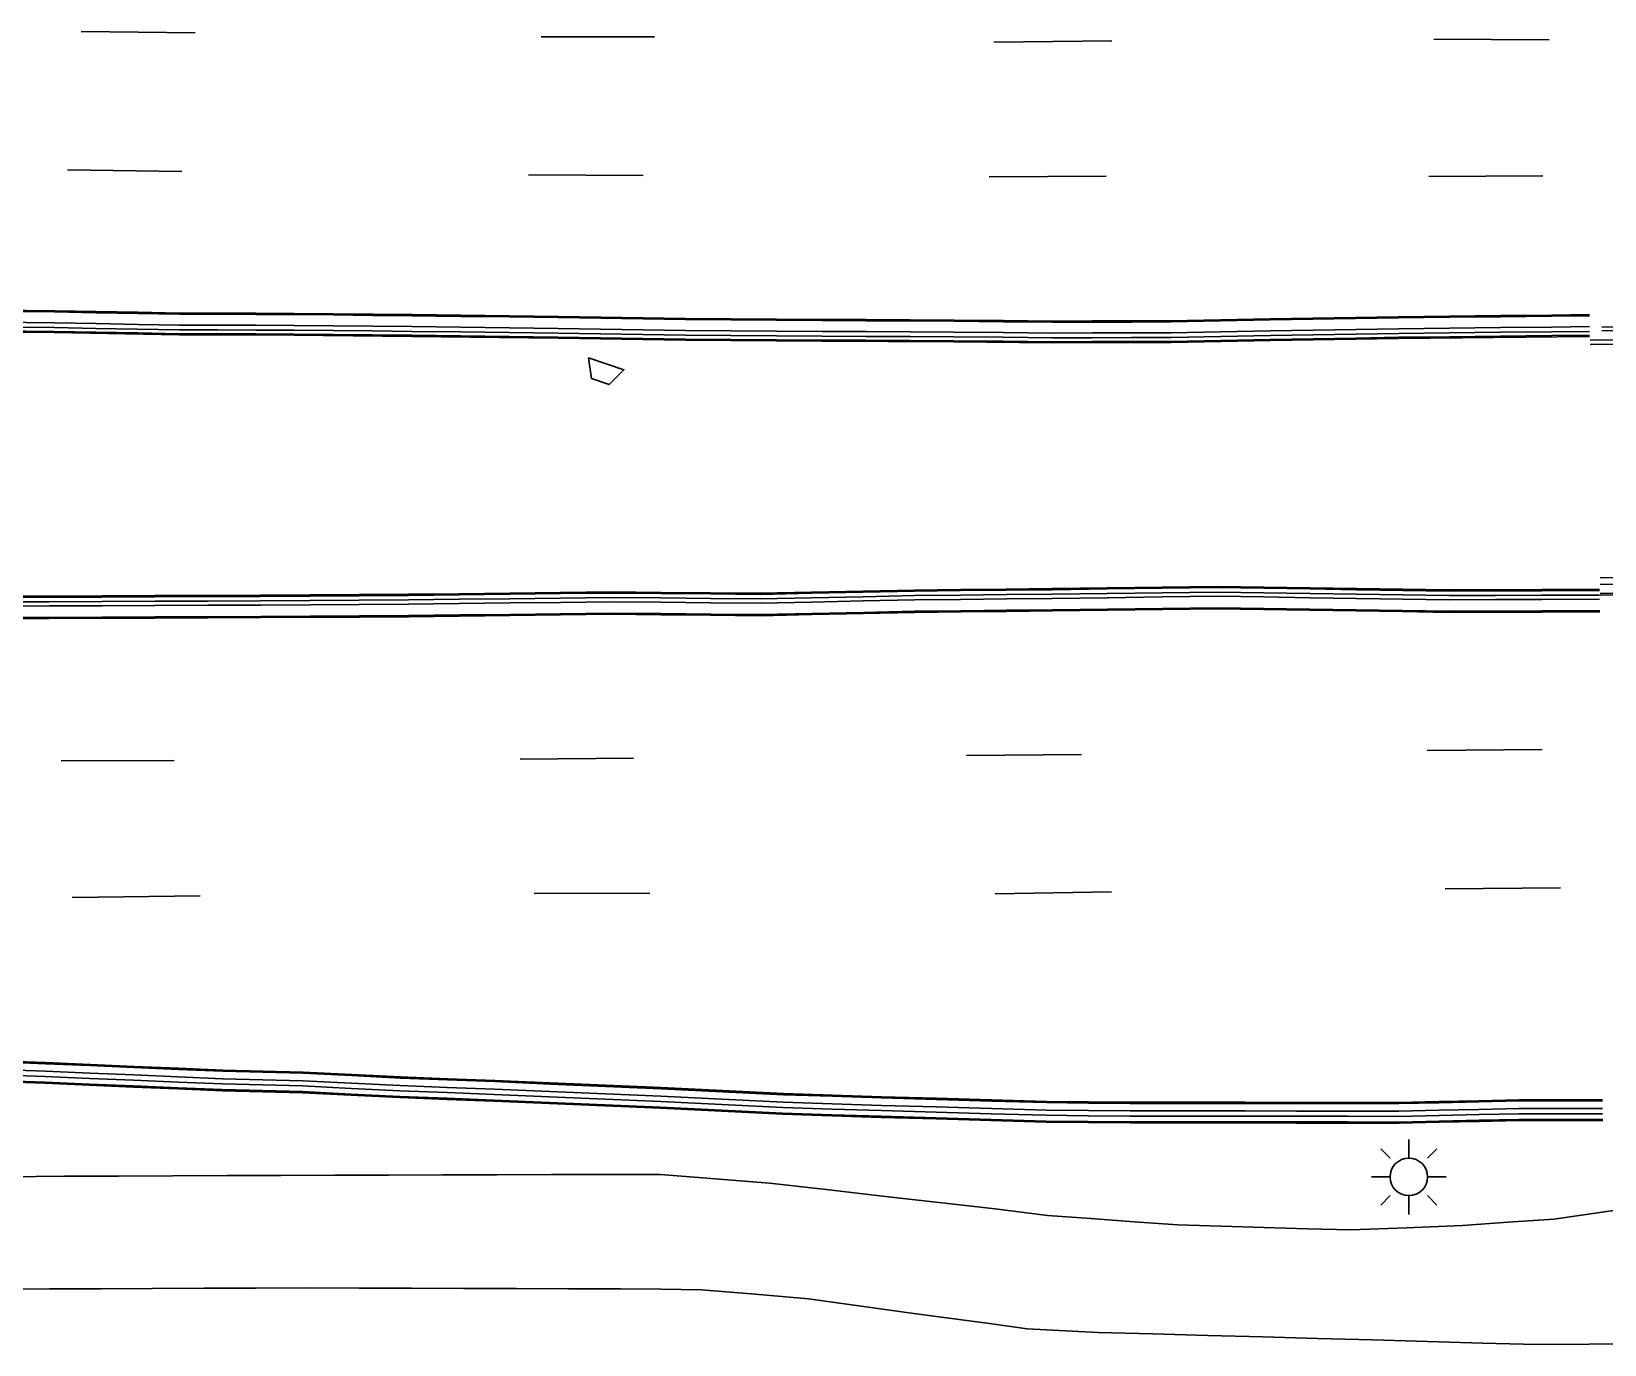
# Model space of a CAD drawing. Header units: feet. Extents: x 3174203 to 3175581, y 1715832 to 1717426.
# Drawn here: x 3174555.5 to 3174693.1, y 1716212.5 to 1716327.3 of the extents above; entities that cross this region are included whole.
import ezdxf

# ---------------------------------------------------------------- set-up
doc = ezdxf.new("R2010")
doc.units = ezdxf.units.FT
doc.header["$MEASUREMENT"] = 0
for name, color, linetype, lineweight in [('BACK_OF_CURB', 5, 'Continuous', 30), ('BOTTOM_OF_CURB', 3, 'Continuous', 30), ('CONCRETE_BOTTOM', 9, 'Continuous', 30), ('CONCRETE_TOP', 204, 'Continuous', 30), ('FOOT_PATH', 2, 'Continuous', 30), ('GUTTER', 30, 'Continuous', 30), ('LIGHT_POLE', 5, 'Continuous', 30), ('PAINT_STRIPE', 4, 'Continuous', 30), ('SIGN_BOARD', 2, 'Continuous', 30), ('TOP_OF_CURB', 1, 'Continuous', 30)]:
    doc.layers.add(name, color=color, linetype=linetype, lineweight=lineweight)
for name, color, linetype, lineweight, true_color in [('BRIDGE', 117, 'Continuous', 30, 0x53735e), ('GUARD_RAIL', 254, 'Continuous', 30, 0xd7bfff), ('HAND_RAIL', 77, 'Continuous', 30, 0x647d5e), ('PAVED_ROAD', 140, 'Continuous', 30, 0x38a9ff)]:
    doc.layers.add(name, color=color, linetype=linetype, lineweight=lineweight, true_color=true_color)

# ---------------------------------------------------------------- blocks, each defined once
blk = doc.blocks.new('SYM205')
at = {"lineweight": -2}
for p, q in [((0, 0.25), (0, 0.5)), ((-0.25, 0.25), (-0.375, 0.375)), ((0.25, 0.25), (0.375, 0.375)), ((0.25, 0), (0.5, 0)), ((-0.25, -0.25), (-0.375, -0.375)), ((0, -0.25), (0, -0.5)), ((0.25, -0.25), (0.375, -0.375))]:
    blk.add_line(p, q, dxfattribs=at)
at = {"lineweight": -2, "flags": 128}
blk.add_lwpolyline([(-0.5, 0), (-0.25, 0, 1), (0.25, 0, 1), (-0.25, 0)], format="xyb", dxfattribs=at)
blk = doc.blocks.new('SYM205_1')
at = {"layer": 'LIGHT_POLE', "ltscale": 0.25, "xscale": 26.246667, "yscale": 26.246667, "zscale": 26.246667}
blk.add_blockref('SYM205', (0, 0), dxfattribs=at)
blk = doc.blocks.new('SYM003')
at = {"layer": 'LIGHT_POLE', "ltscale": 0.25, "xscale": 0.5, "yscale": 0.5, "zscale": 0.5}
blk.add_blockref('SYM205_1', (0, 0), dxfattribs=at)
blk = doc.blocks.new('SYM207')
at = {"layer": 'SIGN_BOARD', "ltscale": 2.809322}
blk.add_3dface([(-1.322683, 1.213682), (-1.067804, -0.602562), (0.487143, -1.125157), (1.787212, 0.168493)], dxfattribs=at)
blk = doc.blocks.new('SYM008')
at = {"layer": 'SIGN_BOARD', "ltscale": 2.809322, "xscale": 0.5, "yscale": 0.5, "zscale": 0.5}
blk.add_blockref('SYM207', (0, 0), dxfattribs=at)

msp = doc.modelspace()

# ---------------------------------------------------------------- linework, layer by layer
at = {"layer": 'BACK_OF_CURB'}
for points in [[(3174552.50215, 1716301.148512, 5255.693538), (3174557.493644, 1716301.096379, 5255.808672), (3174561.135712, 1716301.031847, 5255.889587), (3174564.78053, 1716300.967265, 5255.971275), (3174568.430925, 1716300.902585, 5256.051099), (3174571.783379, 1716300.892633, 5256.123139), (3174575.130255, 1716300.882698, 5256.187749), (3174578.474427, 1716300.87277, 5256.250665), (3174581.907982, 1716300.838023, 5256.307852), (3174585.344241, 1716300.803249, 5256.364), (3174588.779482, 1716300.768484, 5256.488), (3174593.043994, 1716300.713852, 5256.546), (3174597.309524, 1716300.659206, 5256.587231), (3174601.574335, 1716300.60457, 5256.633), (3174605.287954, 1716300.549935, 5256.679907), (3174609.002291, 1716300.495289, 5256.728441), (3174612.719362, 1716300.440603, 5256.781729), (3174616.704579, 1716300.410776, 5256.837048), (3174620.687064, 1716300.380969, 5256.888501), (3174624.670427, 1716300.351156, 5256.939265), (3174628.519716, 1716300.331281, 5256.984535), (3174632.368127, 1716300.311409, 5257.025477), (3174636.214571, 1716300.291548, 5257.061449), (3174640.525307, 1716300.246859, 5257.097096), (3174644.842781, 1716300.202099, 5257.133631), (3174648.30119, 1716300.209872, 5257.165916), (3174651.754829, 1716300.217634, 5257.201443), (3174655.215433, 1716300.225412, 5257.237647), (3174659.571411, 1716300.315442, 5257.282221), (3174663.91877, 1716300.405294, 5257.322), (3174667.653797, 1716300.466122, 5257.312), (3174671.390481, 1716300.526977, 5257.457), (3174675.125111, 1716300.587799, 5257.309), (3174679.58997, 1716300.636271, 5257.272), (3174684.056881, 1716300.684765, 5257.247), (3174688.523793, 1716300.733259, 5257.206568), (3174691.826051, 1716300.769109, 5257.17436)], [(3174692.71828, 1716278.43003, 5252.326194), (3174687.66656, 1716278.413832, 5252.243124), (3174683.599658, 1716278.400791, 5252.174778), (3174679.539765, 1716278.387774, 5252.104), (3174675.492907, 1716278.449283, 5252.014), (3174671.43904, 1716278.510899, 5252.004), (3174667.385173, 1716278.572515, 5251.916), (3174663.331306, 1716278.634131, 5251.918), (3174659.266839, 1716278.695908, 5251.945), (3174654.441999, 1716278.634919, 5251.931096), (3174649.627761, 1716278.574064, 5251.912792), (3174644.814265, 1716278.513218, 5251.893), (3174640.799703, 1716278.470301, 5251.954), (3174636.784397, 1716278.427376, 5251.881), (3174632.765074, 1716278.384408, 5251.860552), (3174628.259657, 1716278.288693, 5251.835392), (3174623.758258, 1716278.193063, 5251.810999), (3174619.268418, 1716278.097679, 5251.789761), (3174614.931742, 1716278.137238, 5251.768236), (3174610.583503, 1716278.176903, 5251.750901), (3174606.227308, 1716278.21664, 5251.735), (3174601.787473, 1716278.164385, 5251.724), (3174597.355593, 1716278.112223, 5251.633), (3174592.923713, 1716278.060061, 5251.576452), (3174588.494013, 1716278.007925, 5251.52102), (3174584.179999, 1716277.981858, 5251.470429), (3174579.863804, 1716277.955777, 5251.424449), (3174575.5483, 1716277.9297, 5251.375019), (3174570.921587, 1716277.910142, 5251.317516), (3174566.294183, 1716277.890582, 5251.258486), (3174561.666778, 1716277.871021, 5251.195), (3174557.040476, 1716277.851465, 5251.214), (3174552.148199, 1716277.844946, 5251.073)], [(3174692.984442, 1716232.176981, 5251.725958), (3174690.549906, 1716232.176981, 5251.621), (3174685.666268, 1716232.176981, 5251.355), (3174682.176416, 1716232.099517, 5251.332), (3174678.675992, 1716232.021817, 5251.293922), (3174675.164358, 1716231.943869, 5251.25278), (3174670.670756, 1716231.949861, 5251.196), (3174666.188366, 1716231.955838, 5251.142655), (3174661.706611, 1716231.961814, 5251.092704), (3174658.352921, 1716231.961814, 5251.059072), (3174654.998596, 1716231.961814, 5251.030134), (3174651.639612, 1716231.961814, 5251.003838), (3174647.967247, 1716231.997721, 5250.977852), (3174644.290435, 1716232.033671, 5250.952377), (3174639.467095, 1716232.173032, 5250.919392), (3174634.652857, 1716232.31213, 5250.88937), (3174629.837428, 1716232.451262, 5250.863328), (3174625.534241, 1716232.586361, 5250.843482), (3174621.223925, 1716232.721684, 5250.82491), (3174617.653037, 1716232.896273, 5250.80596), (3174614.090463, 1716233.070456, 5250.786388), (3174610.530711, 1716233.244501, 5250.763076), (3174605.675845, 1716233.453027, 5250.725606), (3174600.818156, 1716233.661673, 5250.683401), (3174595.962826, 1716233.870219, 5250.636801), (3174591.846143, 1716234.026615, 5250.600989), (3174587.721616, 1716234.183308, 5250.565785), (3174583.454522, 1716234.394672, 5250.530218), (3174579.204543, 1716234.605187, 5250.490271), (3174575.70327, 1716234.692919, 5250.456), (3174572.182304, 1716234.781143, 5250.392), (3174568.300437, 1716234.944079, 5250.353672), (3174564.426616, 1716235.106677, 5250.279), (3174560.552794, 1716235.269274, 5250.241), (3174556.681445, 1716235.431768, 5250.204681), (3174553.255729, 1716235.557735, 5250.169127)]]:
    msp.add_polyline3d(points, dxfattribs=at)
at = {"layer": 'BOTTOM_OF_CURB'}
for points in [[(3174552.510049, 1716301.904807, 5255.262954), (3174557.504294, 1716301.852646, 5255.374255), (3174561.149112, 1716301.788064, 5255.458595), (3174564.79393, 1716301.723483, 5255.540972), (3174568.438748, 1716301.658902, 5255.619491), (3174571.785624, 1716301.648967, 5255.687521), (3174575.1325, 1716301.639031, 5255.75156), (3174578.479377, 1716301.629095, 5255.811654), (3174581.915636, 1716301.594321, 5255.869362), (3174585.351895, 1716301.559546, 5255.923036), (3174588.788154, 1716301.524772, 5255.975975), (3174593.053683, 1716301.470126, 5256.036749), (3174597.319213, 1716301.415481, 5256.093425), (3174601.584742, 1716301.360835, 5256.150496), (3174605.29908, 1716301.30619, 5256.20355), (3174609.013417, 1716301.251544, 5256.261), (3174612.727755, 1716301.196898, 5256.315961), (3174616.71024, 1716301.167092, 5256.371), (3174620.692725, 1716301.137285, 5256.42425), (3174624.67521, 1716301.107478, 5256.473), (3174628.523621, 1716301.087607, 5256.51625), (3174632.372033, 1716301.067736, 5256.557243), (3174636.220444, 1716301.047865, 5256.597578), (3174640.533148, 1716301.003155, 5256.63875), (3174644.845851, 1716300.958445, 5256.678268), (3174648.29949, 1716300.966207, 5256.70613), (3174651.753129, 1716300.973969, 5256.73075), (3174655.206768, 1716300.981731, 5256.755334), (3174659.555783, 1716301.071617, 5256.7815), (3174663.904798, 1716301.161503, 5256.804487), (3174667.641481, 1716301.222358, 5256.825125), (3174671.378165, 1716301.283214, 5256.844829), (3174675.114848, 1716301.344069, 5256.868726), (3174679.581759, 1716301.392563, 5256.901524), (3174684.048671, 1716301.441057, 5256.938), (3174688.515582, 1716301.489551, 5256.99), (3174691.823064, 1716301.525458, 5256.951497)], [(3174692.720722, 1716277.668416, 5251.502945), (3174687.669002, 1716277.652218, 5251.498097), (3174683.602101, 1716277.639178, 5251.497201), (3174679.535199, 1716277.626137, 5251.498993), (3174675.481332, 1716277.687753, 5251.501846), (3174671.427465, 1716277.749369, 5251.508), (3174667.373598, 1716277.810985, 5251.556), (3174663.319731, 1716277.872601, 5251.493), (3174659.265864, 1716277.934217, 5251.471178), (3174654.451626, 1716277.873362, 5251.448956), (3174649.637388, 1716277.812507, 5251.428018), (3174644.823149, 1716277.751651, 5251.404796), (3174640.807844, 1716277.708726, 5251.382065), (3174636.792539, 1716277.665802, 5251.356041), (3174632.777234, 1716277.622877, 5251.329425), (3174628.275834, 1716277.527247, 5251.296), (3174623.774434, 1716277.431617, 5251.26279), (3174619.273034, 1716277.335988, 5251.230265), (3174614.924795, 1716277.375652, 5251.20246), (3174610.576556, 1716277.415317, 5251.173804), (3174606.228316, 1716277.454981, 5251.144), (3174601.796436, 1716277.40282, 5251.108273), (3174597.364556, 1716277.350658, 5251.069), (3174592.932676, 1716277.298496, 5251.081), (3174588.500796, 1716277.246335, 5250.966), (3174584.184601, 1716277.220254, 5250.926858), (3174579.868406, 1716277.194173, 5250.884349), (3174575.552211, 1716277.168092, 5250.838566), (3174570.924806, 1716277.148531, 5250.794507), (3174566.297402, 1716277.128971, 5250.746061), (3174561.669998, 1716277.10941, 5250.6945), (3174557.042593, 1716277.089849, 5250.641424), (3174552.149214, 1716277.083329, 5250.585925)], [(3174692.976124, 1716233.12999, 5250.944538), (3174690.549906, 1716233.12999, 5250.949), (3174685.655693, 1716233.12999, 5250.825), (3174682.155268, 1716233.052291, 5250.796151), (3174678.654843, 1716232.974592, 5250.766181), (3174675.154418, 1716232.896893, 5250.732936), (3174670.672027, 1716232.90287, 5250.688421), (3174666.189637, 1716232.908846, 5250.647626), (3174661.707246, 1716232.914823, 5250.607512), (3174658.352921, 1716232.914823, 5250.58044), (3174654.998596, 1716232.914823, 5250.557625), (3174651.644271, 1716232.914823, 5250.53971), (3174647.976564, 1716232.950684, 5250.52523), (3174644.308858, 1716232.986546, 5250.513801), (3174639.494619, 1716233.125644, 5250.494114), (3174634.680381, 1716233.264741, 5250.47625), (3174629.866142, 1716233.403839, 5250.456854), (3174625.564146, 1716233.538901, 5250.43562), (3174621.26215, 1716233.673963, 5250.415446), (3174617.699576, 1716233.848145, 5250.399412), (3174614.137002, 1716234.022328, 5250.37973), (3174610.574429, 1716234.196511, 5250.355251), (3174605.716741, 1716234.405158, 5250.323263), (3174600.859052, 1716234.613805, 5250.286463), (3174596.001364, 1716234.822452, 5250.244715), (3174591.882322, 1716234.978937, 5250.208496), (3174587.763281, 1716235.135422, 5250.167318), (3174583.50167, 1716235.346514, 5250.119647), (3174579.240058, 1716235.557606, 5250.067613), (3174575.727142, 1716235.645629, 5250.029), (3174572.214225, 1716235.733652, 5249.988671), (3174568.340403, 1716235.89625, 5249.94875), (3174564.466581, 1716236.058847, 5249.9055), (3174560.59276, 1716236.221445, 5249.860517), (3174556.718938, 1716236.384043, 5249.81257), (3174553.290748, 1716236.510101, 5249.76625)]]:
    msp.add_polyline3d(points, dxfattribs=at)
at = {"layer": 'BRIDGE'}
for points in [[(3174691.898959, 1716299.949385, 5257.75416), (3174726.103344, 1716300.36546, 5257.998754), (3174763.413585, 1716300.731063, 5258.229572), (3174810.924055, 1716301.019866, 5258.494003), (3174840.145894, 1716301.253749, 5258.635462)], [(3174692.763664, 1716279.558821, 5252.372542), (3174723.217519, 1716279.696879, 5252.526677), (3174757.194714, 1716280.002473, 5252.692847), (3174802.951673, 1716280.391551, 5252.956087), (3174839.425893, 1716280.782559, 5253.108241)]]:
    msp.add_polyline3d(points, dxfattribs=at)
at = {"layer": 'CONCRETE_BOTTOM', "extrusion": (0.0052616530965128, -0.9014100610380466, 0.4329344255959292), "elevation": -1528111.351289, "flags": 128}
msp.add_lwpolyline([(3184656.942476, 739749.516401), (3184720.380927, 739749.972643), (3184803.091261, 739750.46729)], dxfattribs=at)
at = {"layer": 'CONCRETE_BOTTOM', "extrusion": (-0.0081770272539618, 0.3572618443471105, 0.933968474199739), "elevation": 592105.927211, "flags": 128}
msp.add_lwpolyline([(-3213280.179807, -1532804.272185), (-3213209.953378, -1532805.210634), (-3213133.518625, -1532806.456923)], dxfattribs=at)
at = {"layer": 'CONCRETE_TOP', "extrusion": (-0.000383626981315, -0.5107097135898478, 0.8597531280985926), "elevation": -873229.187095, "flags": 128}
msp.add_lwpolyline([(3173548.936035, 1480332.053114), (3173466.232858, 1480331.12342), (3173402.79435, 1480330.342763)], dxfattribs=at)
at = {"layer": 'CONCRETE_TOP', "extrusion": (-0.0100217441187404, 0.7691916041259321, 0.6389396221764573), "elevation": 1291686.818543, "flags": 128}
msp.add_lwpolyline([(-3196782.718649, -1066038.433372), (-3196859.161508, -1066037.99894), (-3196929.391999, -1066037.497012)], dxfattribs=at)
at = {"layer": 'FOOT_PATH'}
for points in [[(3174553.433902, 1716227.148371, 5250.231), (3174558.395249, 1716227.200415, 5250.287945), (3174563.122636, 1716227.217787, 5250.34425), (3174567.850023, 1716227.235158, 5250.400438), (3174572.57741, 1716227.25253, 5250.461063), (3174577.304797, 1716227.269901, 5250.521879), (3174582.032184, 1716227.287273, 5250.579002), (3174586.759572, 1716227.304645, 5250.631968), (3174591.486959, 1716227.322016, 5250.684165), (3174596.214346, 1716227.339388, 5250.732063), (3174600.992291, 1716227.34317, 5250.775777), (3174605.770236, 1716227.346951, 5250.81475), (3174610.54818, 1716227.350733, 5250.849739), (3174615.318093, 1716226.979192, 5250.883935), (3174620.088005, 1716226.607652, 5250.922), (3174625.020931, 1716226.040414, 5250.9665), (3174629.953857, 1716225.473177, 5251.014813), (3174634.886782, 1716224.905939, 5251.064236), (3174639.819708, 1716224.338702, 5251.108842), (3174644.395422, 1716223.777137, 5251.15367), (3174648.197177, 1716223.498245, 5251.194708), (3174651.998932, 1716223.219353, 5251.240456), (3174655.800686, 1716222.940461, 5251.290305), (3174659.58614, 1716222.830559, 5251.343593), (3174663.371593, 1716222.720657, 5251.397559), (3174667.157047, 1716222.610755, 5251.45525), (3174670.9425, 1716222.500852, 5251.513507), (3174675.824396, 1716222.699385, 5251.584728), (3174680.706291, 1716222.897919, 5251.656), (3174684.715002, 1716223.175865, 5251.76), (3174688.723713, 1716223.453811, 5251.776), (3174694.964689, 1716224.346001, 5251.804985)], [(3174552.578137, 1716217.330774, 5250.341433), (3174557.081873, 1716217.347318, 5250.393281), (3174561.585609, 1716217.363863, 5250.44057), (3174566.089345, 1716217.380407, 5250.492385), (3174570.593081, 1716217.396952, 5250.544843), (3174575.096817, 1716217.413496, 5250.601028), (3174579.600553, 1716217.430041, 5250.661293), (3174584.178157, 1716217.416805, 5250.769965), (3174588.755761, 1716217.403569, 5250.849618), (3174593.297053, 1716217.389993, 5250.89453), (3174597.910969, 1716217.377098, 5250.902), (3174602.488573, 1716217.363863, 5250.94), (3174607.066176, 1716217.350627, 5250.960327), (3174610.598605, 1716217.310921, 5250.980155), (3174614.131033, 1716217.271214, 5251.001475), (3174618.814478, 1716216.874148, 5251.035056), (3174623.497922, 1716216.477082, 5251.069), (3174628.101986, 1716215.841776, 5251.10141), (3174632.70605, 1716215.20647, 5251.138272), (3174636.013567, 1716214.756461, 5251.165328), (3174639.321085, 1716214.306453, 5251.196039), (3174642.628602, 1716213.856444, 5251.225518), (3174648.820274, 1716213.538791, 5251.277), (3174653.625243, 1716213.40658, 5251.307), (3174658.430211, 1716213.27437, 5251.399), (3174663.23518, 1716213.142159, 5251.49027), (3174668.040149, 1716213.009948, 5251.579828), (3174672.845117, 1716212.877737, 5251.66563), (3174677.650086, 1716212.745526, 5251.753549), (3174682.455055, 1716212.613315, 5251.843), (3174687.260023, 1716212.481104, 5251.912), (3174691.804064, 1716212.515731, 5251.883), (3174696.348104, 1716212.550358, 5251.848)]]:
    msp.add_polyline3d(points, dxfattribs=at)
at = {"layer": 'GUARD_RAIL'}
for points in [[(3174691.826446, 1716300.669108, 5257.172523), (3174675.126468, 1716300.487808, 5257.308998), (3174663.920618, 1716300.30531, 5257.321998), (3174655.216578, 1716300.125415, 5257.237647), (3174644.842375, 1716300.102098, 5257.133631), (3174636.213795, 1716300.191551, 5257.061446), (3174624.669795, 1716300.251158, 5256.939265), (3174612.718252, 1716300.340609, 5256.781729), (3174601.572959, 1716300.504579, 5256.633001), (3174588.778336, 1716300.668491, 5256.487995), (3174578.473773, 1716300.772772, 5256.250671), (3174568.429891, 1716300.802588, 5256.051099), (3174557.492236, 1716300.996388, 5255.808664), (3174537.516855, 1716301.205018, 5255.34), (3174515.139361, 1716301.517985, 5254.817823), (3174494.724463, 1716301.719682, 5254.28198), (3174473.324314, 1716301.90392, 5253.685596), (3174448.391757, 1716302.436912, 5252.962661), (3174447.9529, 1716302.438992, 5252.94914)], [(3174840.141213, 1716301.635447, 5258.705519), (3174828.839356, 1716301.484337, 5258.595492), (3174794.620685, 1716301.026821, 5258.38838), (3174775.070133, 1716300.954161, 5258.304288), (3174751.729237, 1716300.888962, 5258.195508), (3174721.723094, 1716300.568548, 5257.9875), (3174691.897673, 1716300.348379, 5257.825636)], [(3174692.717959, 1716278.53003, 5252.326194), (3174687.668883, 1716278.51384, 5252.243168), (3174683.604624, 1716278.500808, 5252.174866), (3174679.540365, 1716278.487776, 5252.10398), (3174675.485685, 1716278.549404, 5252.013978), (3174671.431006, 1716278.611033, 5252.003793), (3174667.376326, 1716278.672661, 5251.916005), (3174663.321646, 1716278.73429, 5251.918074), (3174659.266967, 1716278.795918, 5251.945), (3174654.449011, 1716278.735016, 5251.93112), (3174649.631055, 1716278.674113, 5251.912809), (3174644.813099, 1716278.613211, 5251.893001), (3174640.796558, 1716278.570273, 5251.953962), (3174636.780018, 1716278.527335, 5251.880983), (3174632.763478, 1716278.484397, 5251.860552), (3174628.264923, 1716278.388828, 5251.835433), (3174623.766368, 1716278.293258, 5251.811054), (3174619.267812, 1716278.197689, 5251.789769), (3174614.920934, 1716278.237341, 5251.768189), (3174610.574055, 1716278.276993, 5251.750863), (3174606.227176, 1716278.316646, 5251.735), (3174601.793662, 1716278.264465, 5251.724018), (3174597.360149, 1716278.212284, 5251.633118), (3174592.926636, 1716278.160103, 5251.576504), (3174588.493122, 1716278.107922, 5251.521016), (3174584.17801, 1716278.081848, 5251.470414), (3174579.862898, 1716278.055773, 5251.424445), (3174575.547786, 1716278.029699, 5251.37502), (3174570.920889, 1716278.01014, 5251.317513), (3174566.293992, 1716277.990582, 5251.258489), (3174561.667095, 1716277.971023, 5251.19501), (3174557.040198, 1716277.951465, 5251.213999), (3174552.14357, 1716277.94494, 5251.072957)], [(3174692.985314, 1716232.076981, 5251.725996), (3174690.549906, 1716232.076981, 5251.621), (3174685.667378, 1716232.076981, 5251.355), (3174682.178636, 1716231.999541, 5251.332), (3174678.678211, 1716231.921842, 5251.293922), (3174675.165401, 1716231.843868, 5251.25278), (3174670.670623, 1716231.849861, 5251.196), (3174666.188233, 1716231.855838, 5251.142655), (3174661.706544, 1716231.861814, 5251.092704), (3174658.352921, 1716231.861814, 5251.059072), (3174654.998596, 1716231.861814, 5251.030134), (3174651.639123, 1716231.861814, 5251.003838), (3174647.966269, 1716231.897725, 5250.977852), (3174644.288502, 1716231.933685, 5250.952377), (3174639.464207, 1716232.073074, 5250.919392), (3174634.649969, 1716232.212171, 5250.88937), (3174629.834415, 1716232.351307, 5250.863328), (3174625.531103, 1716232.48641, 5250.843482), (3174621.219914, 1716232.62176, 5250.82491), (3174617.648153, 1716232.796392, 5250.80596), (3174614.08558, 1716232.970575, 5250.786388), (3174610.526123, 1716233.144606, 5250.763076), (3174605.671553, 1716233.353119, 5250.725606), (3174600.813865, 1716233.561766, 5250.683401), (3174595.958782, 1716233.770301, 5250.636801), (3174591.842347, 1716233.926687, 5250.600989), (3174587.717244, 1716234.083402, 5250.565785), (3174583.449574, 1716234.294794, 5250.530218), (3174579.200817, 1716234.505249, 5250.490271), (3174575.700765, 1716234.59295, 5250.456), (3174572.178954, 1716234.681196, 5250.392), (3174568.296244, 1716234.844167, 5250.34237), (3174564.422422, 1716235.006765, 5250.279), (3174560.5486, 1716235.169362, 5250.241), (3174556.677511, 1716235.331846, 5250.204681), (3174553.252054, 1716235.457803, 5250.169127)]]:
    msp.add_polyline3d(points, dxfattribs=at)
at = {"layer": 'GUTTER'}
for points in [[(3174552.522988, 1716302.855189, 5255.17), (3174557.517676, 1716302.803022, 5255.277638), (3174561.16131, 1716302.738462, 5255.359), (3174564.804944, 1716302.673902, 5255.4405), (3174568.448578, 1716302.609342, 5255.517288), (3174571.794251, 1716302.59941, 5255.5845), (3174575.139924, 1716302.589478, 5255.6485), (3174578.485597, 1716302.579546, 5255.711397), (3174581.923415, 1716302.544756, 5255.772363), (3174585.361233, 1716302.509965, 5255.832645), (3174588.79905, 1716302.475175, 5255.889052), (3174593.065307, 1716302.42052, 5255.953521), (3174597.331564, 1716302.365865, 5256.013), (3174601.597821, 1716302.31121, 5256.068), (3174609.024809, 1716302.201944, 5256.16), (3174612.738303, 1716302.147311, 5256.208), (3174616.719275, 1716302.117515, 5256.2595), (3174620.700248, 1716302.08772, 5256.312), (3174624.681221, 1716302.057925, 5256.364693), (3174628.530089, 1716302.038051, 5256.41525), (3174632.378957, 1716302.018178, 5256.461), (3174636.227824, 1716301.998304, 5256.502), (3174640.538767, 1716301.953612, 5256.5445), (3174644.84971, 1716301.908921, 5256.583389), (3174648.298433, 1716301.916672, 5256.61225), (3174651.747156, 1716301.924423, 5256.637969), (3174655.195879, 1716301.932174, 5256.65959), (3174659.541559, 1716302.021991, 5256.683332), (3174663.887239, 1716302.111808, 5256.709953), (3174667.625476, 1716302.172688, 5256.735176), (3174671.363713, 1716302.233569, 5256.761388), (3174675.10195, 1716302.29445, 5256.790659), (3174679.569507, 1716302.342951, 5256.826255), (3174684.037063, 1716302.391452, 5256.862158), (3174688.50462, 1716302.439953, 5256.895028), (3174691.819309, 1716302.475938, 5256.917266)], [(3174692.723923, 1716276.670321, 5251.461597), (3174687.669141, 1716276.654113, 5251.438), (3174683.599178, 1716276.641063, 5251.4205), (3174679.529214, 1716276.628012, 5251.405041), (3174675.476289, 1716276.689614, 5251.39375), (3174671.423364, 1716276.751216, 5251.380944), (3174667.370438, 1716276.812818, 5251.364156), (3174663.317513, 1716276.874419, 5251.346612), (3174659.264588, 1716276.936021, 5251.326698), (3174654.454656, 1716276.87522, 5251.307137), (3174649.644724, 1716276.814419, 5251.285), (3174644.834792, 1716276.753618, 5251.26444), (3174640.820917, 1716276.710709, 5251.248882), (3174636.807043, 1716276.667799, 5251.230264), (3174632.793168, 1716276.62489, 5251.208256), (3174628.288473, 1716276.52919, 5251.180042), (3174623.783778, 1716276.43349, 5251.148289), (3174619.279083, 1716276.33779, 5251.1183), (3174614.929268, 1716276.377469, 5251.094), (3174610.579453, 1716276.417148, 5251.068), (3174606.229638, 1716276.456827, 5251.037399), (3174601.799649, 1716276.404688, 5251.003), (3174597.369661, 1716276.352549, 5250.966), (3174592.939673, 1716276.300409, 5250.9265), (3174588.509685, 1716276.24827, 5250.887857), (3174584.192235, 1716276.222181, 5250.846698), (3174579.874785, 1716276.196093, 5250.804905), (3174575.557336, 1716276.170004, 5250.759644), (3174570.929344, 1716276.150441, 5250.71), (3174566.301352, 1716276.130878, 5250.660813), (3174561.67336, 1716276.111315, 5250.60725), (3174557.045368, 1716276.091752, 5250.549077), (3174552.155752, 1716276.085237, 5250.49125)], [(3174692.970385, 1716233.787563, 5250.882581), (3174690.546257, 1716233.787563, 5250.853751), (3174685.648395, 1716233.787563, 5250.798802), (3174682.148117, 1716233.709867, 5250.760039), (3174678.647838, 1716233.632171, 5250.724565), (3174675.147559, 1716233.554475, 5250.69234), (3174670.667601, 1716233.560448, 5250.65675), (3174666.187643, 1716233.566422, 5250.623509), (3174661.707684, 1716233.572396, 5250.593672), (3174658.354285, 1716233.572396, 5250.575003), (3174655.000885, 1716233.572396, 5250.559872), (3174651.647486, 1716233.572396, 5250.548617), (3174647.984527, 1716233.60821, 5250.537279), (3174644.321569, 1716233.644025, 5250.523), (3174639.509698, 1716233.783055, 5250.504703), (3174634.697827, 1716233.922084, 5250.482808), (3174629.885955, 1716234.061114, 5250.460241), (3174625.58724, 1716234.196072, 5250.436605), (3174621.288525, 1716234.331031, 5250.408731), (3174617.727215, 1716234.505152, 5250.384), (3174614.165904, 1716234.679273, 5250.361), (3174610.604594, 1716234.853394, 5250.339), (3174605.745714, 1716235.062092, 5250.3055), (3174600.886835, 1716235.27079, 5250.269), (3174596.027955, 1716235.479488, 5250.232634), (3174591.909992, 1716235.635933, 5250.198772), (3174587.79203, 1716235.792377, 5250.161564), (3174583.528297, 1716236.003574, 5250.120018), (3174579.264564, 1716236.214771, 5250.077945), (3174575.750407, 1716236.302825, 5250.042397), (3174572.23625, 1716236.390879, 5250.00546), (3174568.36339, 1716236.553436, 5249.96), (3174564.490529, 1716236.715994, 5249.91175), (3174560.617669, 1716236.878551, 5249.859), (3174556.744808, 1716237.041109, 5249.808154), (3174553.314866, 1716237.167231, 5249.767)]]:
    msp.add_polyline3d(points, dxfattribs=at)
at = {"layer": 'HAND_RAIL'}
msp.add_polyline3d([(3174692.766198, 1716278.960372, 5252.474619), (3174723.221567, 1716279.098437, 5252.526677), (3174757.19995, 1716279.404042, 5252.692847), (3174802.957424, 1716279.793124, 5252.956087), (3174822.608077, 1716280.003781, 5253.085057), (3174839.432308, 1716280.184139, 5253.138233)], dxfattribs=at)
at = {"layer": 'PAINT_STRIPE', "extrusion": (-0.0188644322915298, 0.0002047696783885, 0.9998220297951517), "elevation": -54280.950774, "flags": 128}
msp.add_lwpolyline([(-1750683.425788, 3155281.054319), (-1750683.425788, 3155291.019576)], dxfattribs=at)
at = {"layer": 'PAINT_STRIPE', "extrusion": (-0.0163338802453242, 2.32263816645e-05, 0.9998665930096208), "elevation": -46558.865738, "flags": 128}
msp.add_lwpolyline([(-1720839.352023, 3171818.961754), (-1720839.352023, 3171828.879779)], dxfattribs=at)
at = {"layer": 'PAINT_STRIPE', "extrusion": (-0.0090081237083565, -0.0001054283287747, 0.9999594204727122), "elevation": -23522.633963, "flags": 128}
msp.add_lwpolyline([(3174558.251062, 1716323.930816), (3174568.573663, 1716324.051623)], dxfattribs=at)
at = {"layer": 'PAINT_STRIPE', "extrusion": (-0.0120801757308468, 6.93788974514e-05, 0.9999270296081011), "elevation": -32975.60433, "flags": 128}
msp.add_lwpolyline([(3174510.054363, 1716328.947134), (3174520.153221, 1716328.889139)], dxfattribs=at)
at = {"layer": 'PAINT_STRIPE', "extrusion": (-0.0210218054584147, 0.0003312575921287, 0.9997789625530618), "elevation": -60912.498605, "flags": 128}
msp.add_lwpolyline([(-1766120.0828, 3146537.437381), (-1766120.0828, 3146547.425769)], dxfattribs=at)
at = {"layer": 'PAINT_STRIPE', "extrusion": (-0.0137531646019433, 0.0001139516264032, 0.9999054142659989), "elevation": -38209.890773, "flags": 128}
msp.add_lwpolyline([(3174371.027139, 1716319.181086), (3174381.060505, 1716319.097962)], dxfattribs=at)
at = {"layer": 'PAINT_STRIPE', "extrusion": (-0.0083086714845999, -3.49623280479e-05, 0.9999654817821445), "elevation": -21180.91077, "flags": 128}
msp.add_lwpolyline([(3174573.386006, 1716313.897143), (3174583.616101, 1716313.940189)], dxfattribs=at)
at = {"layer": 'PAINT_STRIPE', "extrusion": (-0.0118139223413714, -7.02339799493e-05, 0.9999302107177781), "elevation": -32369.720027, "flags": 128}
msp.add_lwpolyline([(3174518.314452, 1716312.377241), (3174528.302315, 1716312.436615)], dxfattribs=at)
at = {"layer": 'PAINT_STRIPE', "extrusion": (-0.0074525157029209, -6.23935965412e-05, 0.9999722276727174), "elevation": -18515.234013, "flags": 128}
msp.add_lwpolyline([(3174549.223399, 1716262.535548), (3174559.152236, 1716262.618672)], dxfattribs=at)
at = {"layer": 'PAINT_STRIPE', "extrusion": (-0.0044756693062967, -4.62580861269e-05, 0.9999899830720558), "elevation": -9037.055509, "flags": 128}
msp.add_lwpolyline([(3174629.027419, 1716263.582952), (3174639.080707, 1716263.686856)], dxfattribs=at)
at = {"layer": 'PAINT_STRIPE', "extrusion": (-0.0035731674497051, -3.68541723233e-05, 0.9999936155376925), "elevation": -6155.70176, "flags": 128}
msp.add_lwpolyline([(3174676.115262, 1716264.209853), (3174686.189285, 1716264.313757)], dxfattribs=at)
at = {"layer": 'PAINT_STRIPE', "extrusion": (-0.010844224545276, -4.56814534577e-05, 0.9999411986248073), "elevation": -29254.007025, "flags": 128}
msp.add_lwpolyline([(3174428.372172, 1716262.207399), (3174438.239001, 1716262.24896)], dxfattribs=at)
at = {"layer": 'PAINT_STRIPE', "extrusion": (-0.0117655797431551, -0.0001580383926311, 0.9999307706822378), "elevation": -32372.010723, "flags": 128}
msp.add_lwpolyline([(3174401.084835, 1716246.500016), (3174412.301978, 1716246.650677)], dxfattribs=at)
at = {"layer": 'PAINT_STRIPE', "extrusion": (-0.0088069650325606, -3.16946897733e-05, 0.9999612174291371), "elevation": -22762.640408, "flags": 128}
msp.add_lwpolyline([(3174522.614458, 1716251.206505), (3174532.719965, 1716251.242871)], dxfattribs=at)
at = {"layer": 'PAINT_STRIPE', "extrusion": (-0.0053038905294924, -9.47570543715e-05, 0.9999859297841904), "elevation": -11749.824004, "flags": 128}
msp.add_lwpolyline([(3174623.02999, 1716250.794149), (3174633.207947, 1716250.975981)], dxfattribs=at)
at = {"layer": 'PAINT_STRIPE', "extrusion": (-0.0043539636084553, -3.13382701677e-05, 0.9999905209644786), "elevation": -8625.227841, "flags": 128}
msp.add_lwpolyline([(3174671.967139, 1716252.084947), (3174682.07235, 1716252.15768)], dxfattribs=at)
at = {"layer": 'PAVED_ROAD'}
for points in [[(3174552.524032, 1716302.955183, 5255.170498), (3174557.519084, 1716302.903013, 5255.276), (3174561.163082, 1716302.838447, 5255.356502), (3174564.806716, 1716302.773886, 5255.436754), (3174568.449612, 1716302.709339, 5255.512), (3174571.794548, 1716302.699409, 5255.578496), (3174575.140221, 1716302.689477, 5255.644498), (3174578.486251, 1716302.679544, 5255.709265), (3174581.924427, 1716302.644751, 5255.771819), (3174585.362244, 1716302.60996, 5255.83046), (3174588.800197, 1716302.575169, 5255.884901), (3174593.066588, 1716302.520512, 5255.948316), (3174597.332845, 1716302.465857, 5256.007646), (3174601.599197, 1716302.411201, 5256.066231), (3174605.312786, 1716302.356566, 5256.11275), (3174609.02628, 1716302.301933, 5256.159001), (3174612.739413, 1716302.247305, 5256.205408), (3174616.720024, 1716302.217513, 5256.256749), (3174620.700996, 1716302.187717, 5256.308), (3174624.681853, 1716302.157923, 5256.359), (3174628.530605, 1716302.13805, 5256.405508), (3174632.379473, 1716302.118176, 5256.451394), (3174636.228601, 1716302.098302, 5256.493733), (3174640.539804, 1716302.053607, 5256.536749), (3174644.850116, 1716302.008922, 5256.576416), (3174648.298208, 1716302.016671, 5256.605528), (3174651.746931, 1716302.024423, 5256.631512), (3174655.194733, 1716302.032172, 5256.654476), (3174659.539493, 1716302.121969, 5256.679749), (3174663.885392, 1716302.211791, 5256.706419), (3174667.623848, 1716302.272675, 5256.730375), (3174671.362085, 1716302.333556, 5256.756037), (3174675.100593, 1716302.394441, 5256.782487), (3174679.568421, 1716302.442945, 5256.819235), (3174684.035978, 1716302.491446, 5256.856321), (3174688.503534, 1716302.539947, 5256.889807), (3174691.818914, 1716302.57594, 5256.911471)], [(3174692.724243, 1716276.570321, 5251.450114), (3174687.669462, 1716276.554113, 5251.429), (3174683.599498, 1716276.541063, 5251.414501), (3174679.528614, 1716276.52801, 5251.400417), (3174675.474769, 1716276.589626, 5251.38925), (3174671.421844, 1716276.651227, 5251.374975), (3174667.368918, 1716276.712829, 5251.356948), (3174663.315993, 1716276.774431, 5251.338207), (3174659.26446, 1716276.836011, 5251.319515), (3174654.45592, 1716276.775228, 5251.302275), (3174649.645988, 1716276.714427, 5251.28175), (3174644.835958, 1716276.653625, 5251.260702), (3174640.821986, 1716276.610715, 5251.243999), (3174636.808112, 1716276.567805, 5251.223578), (3174632.794765, 1716276.524901, 5251.202482), (3174628.290597, 1716276.429213, 5251.174656), (3174623.785902, 1716276.333513, 5251.143134), (3174619.279689, 1716276.237781, 5251.112838), (3174614.928356, 1716276.277474, 5251.087998), (3174610.578541, 1716276.317153, 5251.063), (3174606.22977, 1716276.356822, 5251.033151), (3174601.800826, 1716276.304695, 5250.999002), (3174597.370838, 1716276.252556, 5250.96025), (3174592.94085, 1716276.200416, 5250.921325), (3174588.510575, 1716276.148273, 5250.885047), (3174584.192839, 1716276.122183, 5250.84761), (3174579.875389, 1716276.096095, 5250.806284), (3174575.557849, 1716276.070006, 5250.761), (3174570.929766, 1716276.050442, 5250.70875), (3174566.301774, 1716276.030879, 5250.658063), (3174561.673783, 1716276.011316, 5250.6035), (3174557.045646, 1716275.991752, 5250.546067), (3174552.155886, 1716275.985237, 5250.4885)], [(3174692.969512, 1716233.887563, 5250.872685), (3174690.546257, 1716233.887563, 5250.845936), (3174685.647286, 1716233.887563, 5250.792539), (3174682.145897, 1716233.809842, 5250.757), (3174678.645619, 1716233.732146, 5250.723926), (3174675.146516, 1716233.654476, 5250.695218), (3174670.667734, 1716233.660448, 5250.661752), (3174666.187776, 1716233.666422, 5250.630358), (3174661.707751, 1716233.672396, 5250.602695), (3174658.354285, 1716233.672396, 5250.58258), (3174655.000885, 1716233.672396, 5250.566167), (3174651.647975, 1716233.672396, 5250.553356), (3174647.985505, 1716233.708206, 5250.54375), (3174644.323502, 1716233.744011, 5250.529654), (3174639.512586, 1716233.883013, 5250.511225), (3174634.700715, 1716234.022043, 5250.489618), (3174629.888968, 1716234.161068, 5250.464509), (3174625.590378, 1716234.296023, 5250.441462), (3174621.292536, 1716234.430954, 5250.414777), (3174617.732098, 1716234.605033, 5250.389), (3174614.170788, 1716234.779154, 5250.36475), (3174610.609181, 1716234.953289, 5250.342713), (3174605.750006, 1716235.162, 5250.310678), (3174600.891126, 1716235.370698, 5250.276), (3174596.031999, 1716235.579407, 5250.239689), (3174591.913789, 1716235.73586, 5250.205054), (3174587.796402, 1716235.892283, 5250.166465), (3174583.533244, 1716236.103451, 5250.123399), (3174579.26829, 1716236.314709, 5250.07979), (3174575.752912, 1716236.402793, 5250.045497), (3174572.2396, 1716236.490826, 5250.00868), (3174568.367583, 1716236.653348, 5249.963289), (3174564.494723, 1716236.815906, 5249.913), (3174560.621862, 1716236.978463, 5249.863751), (3174556.748742, 1716237.141032, 5249.813338), (3174553.318541, 1716237.267163, 5249.773)]]:
    msp.add_polyline3d(points, dxfattribs=at)
at = {"layer": 'TOP_OF_CURB'}
for points in [[(3174552.505706, 1716301.488957, 5255.690272), (3174557.498438, 1716301.436811, 5255.807315), (3174561.141744, 1716301.372257, 5255.892153), (3174564.786562, 1716301.307675, 5255.973267), (3174568.434446, 1716301.24304, 5256.051926), (3174571.784389, 1716301.233095, 5256.119945), (3174575.131266, 1716301.22316, 5256.183654), (3174578.476655, 1716301.213228, 5256.243026), (3174581.911427, 1716301.178469, 5256.299539), (3174585.347686, 1716301.143695, 5256.352214), (3174588.783386, 1716301.108926, 5256.404204), (3174593.048356, 1716301.054287, 5256.464388), (3174597.313885, 1716300.999642, 5256.522537), (3174601.57902, 1716300.945001, 5256.584544), (3174605.292962, 1716300.890361, 5256.639194), (3174609.0073, 1716300.835716, 5256.697682), (3174612.72314, 1716300.781048, 5256.757475), (3174616.707128, 1716300.75123, 5256.817479), (3174620.689613, 1716300.721423, 5256.87295), (3174624.67258, 1716300.691613, 5256.92412), (3174628.521474, 1716300.671739, 5256.972806), (3174632.369885, 1716300.651868, 5257.017303), (3174636.217215, 1716300.632003, 5257.058076), (3174640.528836, 1716300.587304, 5257.101643), (3174644.844163, 1716300.542567, 5257.14236), (3174648.300425, 1716300.550335, 5257.171078), (3174651.754063, 1716300.558097, 5257.19569), (3174655.211532, 1716300.565868, 5257.223594), (3174659.564376, 1716300.655833, 5257.261), (3174663.912481, 1716300.7457, 5257.315), (3174667.648253, 1716300.80654, 5257.313), (3174671.384936, 1716300.867396, 5257.294747), (3174675.120491, 1716300.928232, 5257.27997), (3174679.586274, 1716300.976714, 5257.26651), (3174684.053185, 1716301.025208, 5257.256105), (3174688.520097, 1716301.073702, 5257.244988), (3174691.824706, 1716301.109578, 5257.2339)], [(3174692.719532, 1716278.039723, 5251.967224), (3174687.667812, 1716278.023525, 5251.884), (3174683.60091, 1716278.010484, 5251.792), (3174679.537425, 1716277.997455, 5251.786), (3174675.486975, 1716278.059019, 5251.796059), (3174671.433108, 1716278.120635, 5251.804777), (3174667.379241, 1716278.182251, 5251.804655), (3174663.325374, 1716278.243867, 5251.802247), (3174659.266339, 1716278.305562, 5251.790853), (3174654.446933, 1716278.244641, 5251.776), (3174649.632694, 1716278.183786, 5251.851), (3174644.818818, 1716278.122935, 5251.727), (3174640.803875, 1716278.080014, 5251.73), (3174636.78857, 1716278.037089, 5251.695863), (3174632.771306, 1716277.994144, 5251.660722), (3174628.267947, 1716277.898472, 5251.62529), (3174623.766548, 1716277.802842, 5251.594359), (3174619.270784, 1716277.707332, 5251.564299), (3174614.928182, 1716277.746945, 5251.534092), (3174610.579943, 1716277.78661, 5251.501), (3174606.227825, 1716277.82631, 5251.555), (3174601.792066, 1716277.774103, 5251.464), (3174597.360186, 1716277.721941, 5251.39), (3174592.928306, 1716277.669779, 5251.358), (3174588.497489, 1716277.61763, 5251.307), (3174584.182357, 1716277.591556, 5251.134), (3174579.866162, 1716277.565475, 5251.104), (3174575.550304, 1716277.539396, 5251.133), (3174570.923237, 1716277.519837, 5251.108974), (3174566.295832, 1716277.500276, 5251.084413), (3174561.668428, 1716277.480715, 5251.058313), (3174557.041561, 1716277.461157, 5251.036155), (3174552.14872, 1716277.454638, 5251.014136)], [(3174692.980102, 1716232.674147, 5251.685407), (3174690.549906, 1716232.674147, 5251.585161), (3174685.660751, 1716232.674147, 5251.3), (3174682.165384, 1716232.59656, 5251.245), (3174678.664959, 1716232.518861, 5251.245), (3174675.159172, 1716232.441043, 5251.266), (3174670.671419, 1716232.447027, 5251.121), (3174666.189029, 1716232.453004, 5251.076), (3174661.706942, 1716232.45898, 5250.87), (3174658.352921, 1716232.45898, 5250.732), (3174654.998596, 1716232.45898, 5250.766), (3174651.642043, 1716232.45898, 5250.794764), (3174647.972108, 1716232.494863, 5250.827275), (3174644.300046, 1716232.530767, 5250.863), (3174639.481454, 1716232.669991, 5250.875), (3174634.667216, 1716232.809088, 5250.84), (3174629.852408, 1716232.948203, 5250.815552), (3174625.549842, 1716233.083282, 5250.794934), (3174621.243866, 1716233.218469, 5250.781282), (3174617.677315, 1716233.392846, 5250.771), (3174614.114742, 1716233.567029, 5250.78), (3174610.553518, 1716233.741146, 5250.754), (3174605.697179, 1716233.949735, 5250.609), (3174600.839491, 1716234.158382, 5250.608), (3174595.982931, 1716234.36698, 5250.464), (3174591.865017, 1716234.523422, 5250.523), (3174587.743352, 1716234.680007, 5250.49914), (3174583.479118, 1716234.891229, 5250.479), (3174579.223071, 1716235.102045, 5250.475), (3174575.715723, 1716235.189929, 5250.482), (3174572.198956, 1716235.278048, 5250.445), (3174568.321287, 1716235.440807, 5250.354), (3174564.447465, 1716235.603405, 5250.284388), (3174560.573643, 1716235.766003, 5250.218075), (3174556.701004, 1716235.928551, 5250.155248), (3174553.273998, 1716236.054565, 5250.100766)]]:
    msp.add_polyline3d(points, dxfattribs=at)

# ---------------------------------------------------------------- block references
at = {"layer": 'LIGHT_POLE', "ltscale": 0.25, "xscale": 0.5, "yscale": 0.5, "zscale": 0.5}
msp.add_blockref('SYM003', (3174676.0221, 1716227.1449, 5251.7099), dxfattribs=at)
at = {"layer": 'SIGN_BOARD', "ltscale": 2.809322, "xscale": 2, "yscale": 2, "zscale": 2}
msp.add_blockref('SYM008', (3174605.5559, 1716297.586, 5256.4669), dxfattribs=at)

doc.saveas('drawing.dxf')
